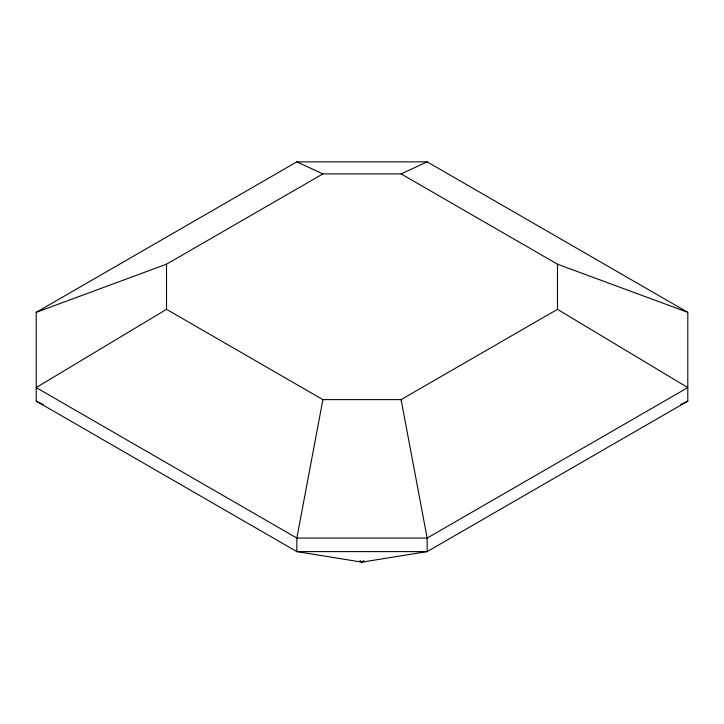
<?xml version="1.0" encoding="UTF-8"?>
<svg xmlns="http://www.w3.org/2000/svg" width="724" height="724" viewBox="0 0 724 724"><rect width="100%" height="100%" fill="white"/><g stroke="black" fill="none" stroke-linecap="round" stroke-linejoin="round"><path stroke-width="1.09" d="M322.904 173.896L166.52 264.188L166.52 309.329L322.904 399.621L296.84 538.059L296.84 551.607L362 562.141L427.16 551.607L687.8 401.123L687.8 312.343L427.16 161.859L296.84 161.859L36.2 312.343L36.2 401.123L296.84 551.607L427.16 551.607L427.16 538.059L401.096 399.621L557.48 309.329L557.48 264.188L401.096 173.896L322.904 173.896L296.84 161.859M363.828 560.81L362 562.141L359.973 561.136M166.52 309.329L36.2 387.584L296.84 538.059L427.16 538.059L687.8 387.584L557.48 309.329M364.027 561.136L362 562.141L360.172 560.81M680.714 404.626L687.8 401.123M401.096 173.896L427.16 161.859M36.2 312.343L166.52 264.188M322.904 399.621L401.096 399.621M557.48 264.188L687.8 312.343M36.2 401.123L43.286 404.626"/></g></svg>
